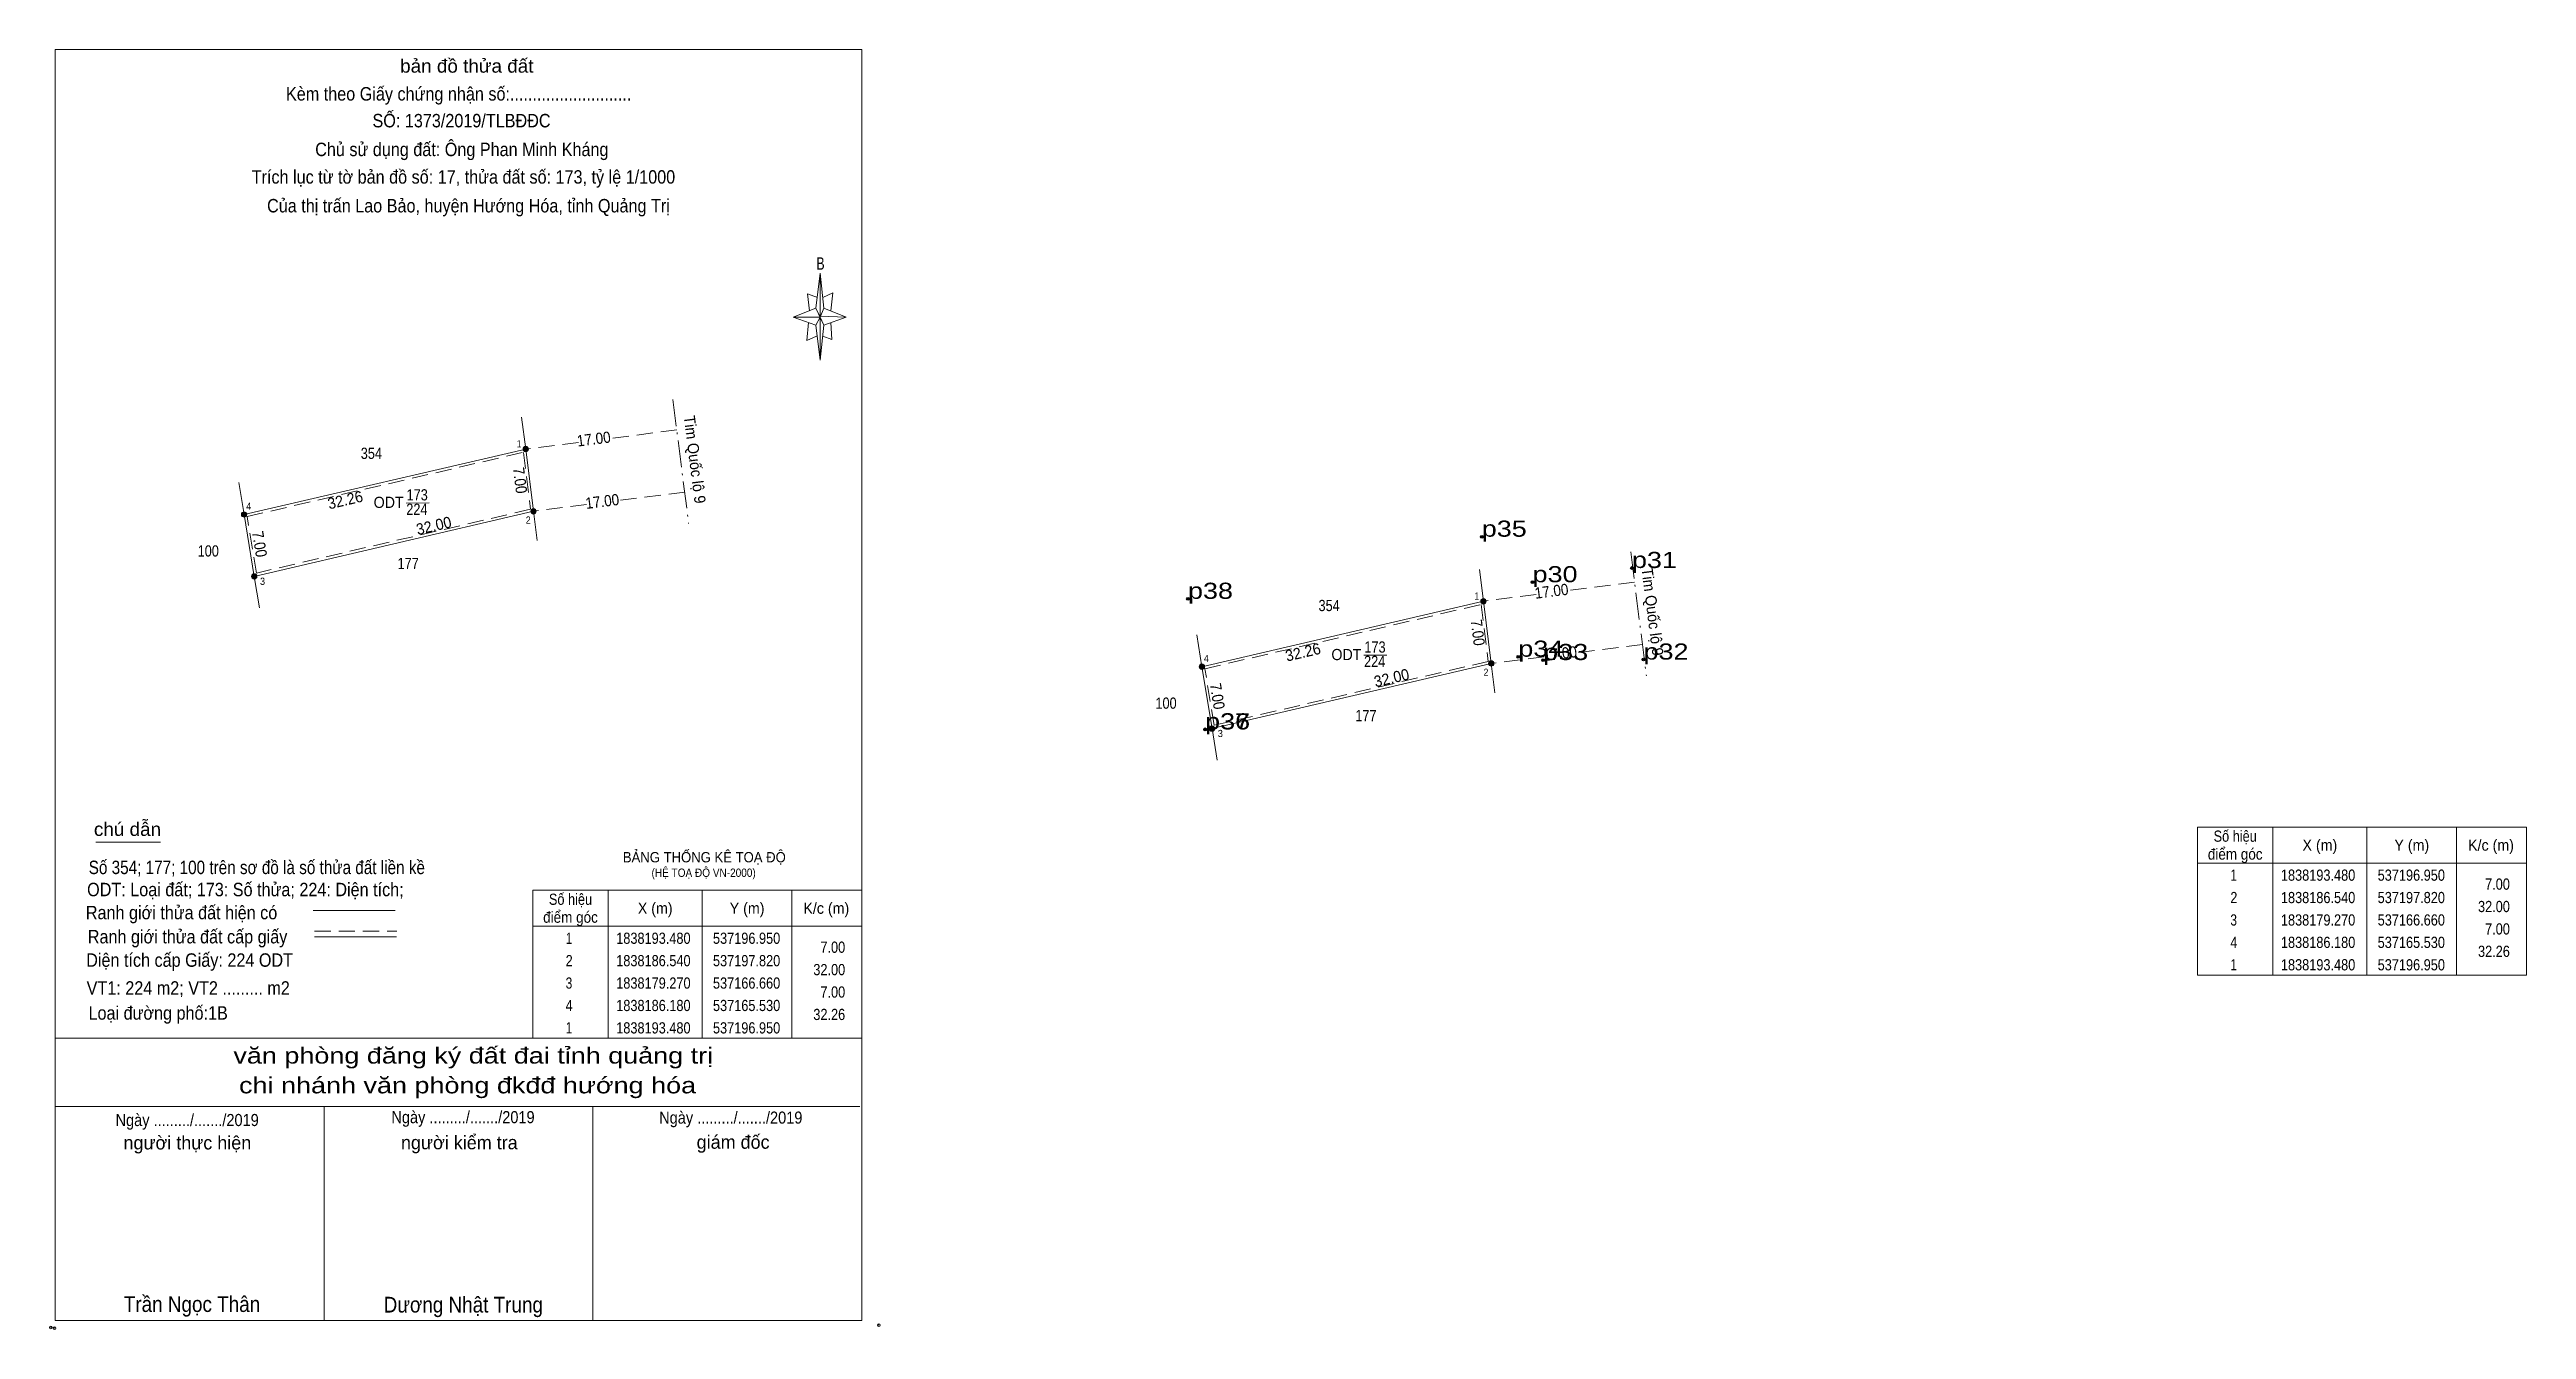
# Model space of a CAD drawing. Header units: metres. Extents: x 536949 to 590802, y 1836083 to 1856478.
# Drawn here: x 537036.9 to 537313.3, y 1838112.2 to 1838255 of the extents above; entities outside this region: 4.
import ezdxf
from ezdxf.enums import TextEntityAlignment as Align

# ---------------------------------------------------------------- set-up
doc = ezdxf.new("R2010")
doc.units = ezdxf.units.M
doc.header["$LTSCALE"] = 0.6
doc.header["$PDMODE"] = 32
doc.header["$PDSIZE"] = 0.3
doc.linetypes.add('DOT_DASHED', pattern=[7.7, 5, -1.2, 0.3, -1.2])
doc.linetypes.add('MEDIUM_DASHED', pattern=[4.5, 3, -1.5])
for name, color, linetype, lineweight in [('1', 7, 'Continuous', 13), ('10', 7, 'Continuous', 13), ('17', 7, 'Continuous', 13), ('5', 7, 'Continuous', 13), ('6', 7, 'Continuous', 13), ('63', 7, 'Continuous', 13)]:
    doc.layers.add(name, color=color, linetype=linetype, lineweight=lineweight)
doc.layers.add('12', color=7, linetype='Continuous')
doc.layers.add('7', color=7, linetype='Continuous')

msp = doc.modelspace()

# ---------------------------------------------------------------- hatches: boundary and pattern name
at = {"layer": '10'}
for points in [[(537090.38, 1838210.46, 1), (537089.78, 1838210.46, 1)], [(537058.96, 1838203.16, 1), (537058.36, 1838203.16, 1)], [(537091.25, 1838203.52, 1), (537090.65, 1838203.52, 1)], [(537060.09, 1838196.25, 1), (537059.49, 1838196.25, 1)], [(537197.25, 1838193.48, 1), (537196.65, 1838193.48, 1)], [(537198.12, 1838186.54, 1), (537197.52, 1838186.54, 1)], [(537165.83, 1838186.18, 1), (537165.23, 1838186.18, 1)], [(537166.96, 1838179.27, 1), (537166.36, 1838179.27, 1)]]:
    msp.add_hatch(color=256, dxfattribs=at).paths.add_polyline_path(points)

# ---------------------------------------------------------------- linework, layer by layer
at = {"layer": '1'}
msp.add_lwpolyline([(537196.95, 1838193.48), (537197.82, 1838186.54), (537166.66, 1838179.27), (537165.53, 1838186.18)], close=True, dxfattribs=at)
at = {"layer": '10', "linetype": 'DOT_DASHED'}
for p, q in [((537106.51, 1838215.99), (537108.26, 1838202.15)), ((537213.38, 1838199.01), (537215.13, 1838185.17))]:
    msp.add_line(p, q, dxfattribs=at)
at = {"layer": '10'}
for p, q in [((537089.63, 1838214.01), (537090.08, 1838210.46)), ((537058.66, 1838203.16), (537058.08, 1838206.71)), ((537076.74, 1838204.44), (537079.31, 1838204.45)), ((537090.95, 1838203.52), (537091.36, 1838200.25)), ((537060.37, 1838192.73), (537059.79, 1838196.25)), ((537196.5, 1838197.03), (537196.95, 1838193.48)), ((537165.53, 1838186.18), (537164.95, 1838189.73)), ((537183.61, 1838187.46), (537186.18, 1838187.47)), ((537197.82, 1838186.54), (537198.23, 1838183.27)), ((537167.24, 1838175.75), (537166.66, 1838179.27))]:
    msp.add_line(p, q, dxfattribs=at)
at = {"layer": '10', "linetype": 'MEDIUM_DASHED'}
for p, q in [((537106.94, 1838212.59), (537099.57, 1838211.66)), ((537095.97, 1838211.2), (537090.08, 1838210.46)), ((537096.86, 1838204.26), (537090.95, 1838203.52)), ((537107.82, 1838205.64), (537100.59, 1838204.73)), ((537213.81, 1838195.61), (537206.44, 1838194.68)), ((537202.84, 1838194.22), (537196.95, 1838193.48)), ((537203.73, 1838187.28), (537197.82, 1838186.54)), ((537214.69, 1838188.66), (537207.46, 1838187.75))]:
    msp.add_line(p, q, dxfattribs=at)
at = {"layer": '10'}
for points in [[(537090.08, 1838210.46), (537090.95, 1838203.52), (537059.79, 1838196.25), (537058.66, 1838203.16)], [(537090.08, 1838210.46), (537090.95, 1838203.52), (537059.79, 1838196.25), (537058.66, 1838203.16)], [(537196.95, 1838193.48), (537197.82, 1838186.54), (537166.66, 1838179.27), (537165.53, 1838186.18)]]:
    msp.add_lwpolyline(points, close=True, dxfattribs=at)
at = {"layer": '10', "linetype": 'MEDIUM_DASHED'}
for points in [[(537089.82, 1838210.09), (537090.62, 1838203.75), (537060.03, 1838196.62), (537059, 1838202.93)], [(537196.69, 1838193.11), (537197.49, 1838186.77), (537166.9, 1838179.64), (537165.87, 1838185.95)]]:
    msp.add_lwpolyline(points, close=True, dxfattribs=at)
at = {"layer": '10'}
for centre in [(537090.08, 1838210.46), (537058.66, 1838203.16), (537090.95, 1838203.52), (537059.79, 1838196.25), (537196.95, 1838193.48), (537197.82, 1838186.54), (537165.53, 1838186.18), (537166.66, 1838179.27)]:
    msp.add_circle(centre, 0.3, dxfattribs=at)
at = {"layer": '17'}
msp.add_line((537042.1, 1838166.62), (537049.34, 1838166.62), dxfattribs=at)
at = {"layer": '5'}
for p, q in [((537122.44, 1838226.17), (537122.94, 1838230.07)), ((537123.34, 1838226.17), (537125.84, 1838225.17)), ((537122.44, 1838224.27), (537119.94, 1838225.17)), ((537123.34, 1838224.27), (537122.94, 1838220.37)), ((537124.24, 1838222.67), (537123.24, 1838223.07)), ((537124.14, 1838224.57), (537124.24, 1838222.67)), ((537037.58, 1838144.73), (537127.58, 1838144.73)), ((537037.58, 1838137.13), (537127.38, 1838137.13)), ((537037.58, 1838137.13), (537127.38, 1838137.13)), ((537037.58, 1838137.13), (537127.38, 1838137.13)), ((537067.58, 1838113.23), (537067.58, 1838137.13)), ((537097.58, 1838113.23), (537097.58, 1838137.13))]:
    msp.add_line(p, q, dxfattribs=at)
for points in [[(537037.58, 1838255.03), (537127.58, 1838255.03), (537127.58, 1838113.23), (537037.58, 1838113.23)], [(537122.94, 1838230.07), (537123.34, 1838226.17), (537122.94, 1838225.17)], [(537122.94, 1838225.17), (537119.94, 1838225.17), (537122.44, 1838226.17), (537123.34, 1838224.27), (537125.84, 1838225.17), (537122.94, 1838225.27)], [(537122.94, 1838225.17), (537122.94, 1838220.37), (537122.44, 1838224.27)]]:
    msp.add_lwpolyline(points, close=True, dxfattribs=at)
for points in [[(537122.94, 1838225.17), (537122.44, 1838226.17), (537119.94, 1838225.17)], [(537122.64, 1838227.37), (537121.54, 1838227.77), (537121.74, 1838225.87)], [(537123.24, 1838227.37), (537124.34, 1838227.87), (537124.14, 1838225.87)], [(537121.64, 1838224.57), (537121.44, 1838222.57), (537122.54, 1838223.07)], [(537122.94, 1838225.17), (537123.34, 1838224.27), (537125.84, 1838225.17)], [(537127.58, 1838113.23), (537037.58, 1838113.23), (537037.58, 1838137.13)]]:
    msp.add_lwpolyline(points, dxfattribs=at)
for p in [(537037.1, 1838112.46), (537037.5, 1838112.39)]:
    msp.add_point(p, dxfattribs=at)
at = {"layer": '6'}
for p, q in [((537066.38, 1838158.99), (537075.52, 1838158.99)), ((537066.52, 1838156.06), (537075.66, 1838156.06))]:
    msp.add_line(p, q, dxfattribs=at)
at = {"layer": '6', "linetype": 'MEDIUM_DASHED'}
msp.add_line((537066.52, 1838156.68), (537075.72, 1838156.68), dxfattribs=at)
at = {"layer": '6'}
msp.add_point((537129.48, 1838112.73), dxfattribs=at)
at = {"layer": '63'}
for p, q in [((537285.03, 1838168.27), (537285.03, 1838151.77)), ((537295.53, 1838168.27), (537295.53, 1838151.77)), ((537305.53, 1838168.27), (537305.53, 1838151.77)), ((537276.63, 1838164.27), (537313.33, 1838164.27)), ((537099.28, 1838161.23), (537099.28, 1838144.73)), ((537109.78, 1838161.23), (537109.78, 1838144.73)), ((537119.78, 1838161.23), (537119.78, 1838144.73)), ((537090.88, 1838157.23), (537127.58, 1838157.23))]:
    msp.add_line(p, q, dxfattribs=at)
for points in [[(537276.63, 1838168.27), (537313.33, 1838168.27), (537313.33, 1838151.77), (537276.63, 1838151.77)], [(537090.88, 1838161.23), (537127.58, 1838161.23), (537127.58, 1838144.73), (537090.88, 1838144.73)]]:
    msp.add_lwpolyline(points, close=True, dxfattribs=at)
at = {"layer": '7'}
for p in [(590791.42, 1856475.88), (552130.37, 1839666.12), (537196.76, 1838200.68), (537202.43, 1838195.6), (537213.52, 1838197.19), (537163.98, 1838193.75), (537200.84, 1838187.29), (537203.61, 1838186.92), (537214.81, 1838186.97), (537165.89, 1838179.19), (537165.89, 1838179.18)]:
    msp.add_point(p, dxfattribs=at)

# ---------------------------------------------------------------- texts
at = {"layer": '1'}
for s, width, p in [('ODT', 0.95, (537181.66, 1838186.91)), ('224', 0.85, (537184.81, 1838186.14)), ('173', 0.85, (537184.845, 1838187.75))]:
    msp.add_text(s, height=1.25, dxfattribs=dict(at, width=width)).set_placement(p, align=Align.CENTER)
for s, height, width, p in [('BẢNG THỐNG KÊ TOẠ ĐỘ ', 1.15, 0.95, (537100.92, 1838164.35)), ('(HỆ TOẠ ĐỘ VN-2000)', 0.93, 0.9, (537104.12, 1838162.73))]:
    msp.add_text(s, height=height, dxfattribs=dict(at, width=width)).set_placement(p)
at = {"layer": '10'}
for s, rotation, width, p in [('17.00', 7.2, 0.9, (537097.7567, 1838210.9671)), ('Tim Quốc lộ 9', 277.215, 0.95, (537108.3253, 1838209.2185)), ('7.00', 277.145, 0.9, (537088.8346, 1838206.8877)), ('32.26', 13.08, 0.95, (537070.0836, 1838204.1723)), ('17.00', 7.163, 0.9, (537098.7071, 1838204.0059)), ('7.00', 279.287, 0.9, (537059.7735, 1838199.7609)), ('32.00', 13.133, 0.95, (537079.968, 1838201.3052)), ('17.00', 7.2, 0.9, (537204.6267, 1838193.9871)), ('Tim Quốc lộ 9', 277.215, 0.95, (537215.1953, 1838192.2385)), ('17.00', 7.163, 0.9, (537205.5771, 1838187.0259))]:
    msp.add_text(s, height=1.25, rotation=rotation, dxfattribs=dict(at, width=width)).set_placement(p, align=Align.CENTER)
for s, width, p in [('354', 0.85, (537072.86, 1838209.36)), ('ODT', 0.95, (537074.79, 1838203.89)), ('224', 0.85, (537077.94, 1838203.12)), ('173', 0.85, (537077.975, 1838204.73)), ('100', 0.85, (537054.66, 1838198.47)), ('177', 0.85, (537076.965, 1838197.07)), ('354', 0.85, (537179.73, 1838192.38)), ('100', 0.85, (537161.53, 1838181.49)), ('177', 0.85, (537183.835, 1838180.09))]:
    msp.add_text(s, height=1.25, dxfattribs=dict(at, width=width)).set_placement(p, align=Align.CENTER)
for s, width, p in [(' 1', 0.9, (537089.61, 1838210.64)), (' 4', 0.95, (537059.45, 1838203.68)), (' 2', 0.9, (537090.63, 1838202.14)), (' 3', 0.95, (537061, 1838195.31))]:
    msp.add_text(s, height=0.8, dxfattribs=dict(at, width=width)).set_placement(p, align=Align.RIGHT)
at = {"layer": '12'}
for s, width, p in [('Base:p1', 1.2, (590791.42, 1856475.88)), ('Base:p20', 1.2, (552130.37, 1839666.12)), ('p35', 1.25, (537196.76, 1838200.68)), ('p31', 1.25, (537213.52, 1838197.19)), ('p38', 1.25, (537163.98, 1838193.75)), ('p30', 1.25, (537202.43, 1838195.6)), ('p34', 1.25, (537200.84, 1838187.29)), ('p33', 1.25, (537203.61, 1838186.92)), ('p32', 1.25, (537214.81, 1838186.97)), ('p37', 1.25, (537165.89, 1838179.19)), ('p36', 1.25, (537165.89, 1838179.18))]:
    msp.add_text(s, height=1.8, dxfattribs=dict(at, width=width)).set_placement(p)
at = {"layer": '5'}
for s, height, width, p in [('bản đồ thửa đất', 1.5, 1.05, (537083.51, 1838252.45)), ('Kèm theo Giấy chứng nhận số:...........................', 1.5, 0.9, (537082.6, 1838249.34)), ('SỐ: 1373/2019/TLBĐĐC', 1.5, 0.9, (537082.92, 1838246.35)), ('Chủ sử dụng đất: Ông Phan Minh Kháng', 1.5, 0.9, (537082.955, 1838243.14)), ('Trích lục từ tờ bản đồ số: 17, thửa đất số: 173, tỷ lệ 1/1000 ', 1.5, 0.9, (537083.385, 1838240.07)), ('Của thị trấn Lao Bảo, huyện Hướng Hóa, tỉnh Quảng Trị', 1.5, 0.9, (537083.695, 1838236.86)), ('B', 1.378, 0.75, (537122.975, 1838230.47)), ('văn phòng đăng ký đất đai tỉnh quảng trị', 1.8, 1.25, (537084.23, 1838141.9)), ('chi nhánh văn phòng đkđđ hướng hóa', 1.8, 1.25, (537083.595, 1838138.58)), ('Ngày ........./......./2019', 1.35, 0.9, (537052.305, 1838134.93)), ('Ngày ........./......./2019', 1.35, 0.9, (537083.085, 1838135.25)), ('Ngày ........./......./2019', 1.35, 0.9, (537112.965, 1838135.2)), ('Trần Ngọc Thân', 1.75, 0.9, (537052.845, 1838114.19)), ('Dương Nhật Trung', 1.75, 0.9, (537083.12, 1838114.13))]:
    msp.add_text(s, height=height, dxfattribs=dict(at, width=width)).set_placement(p, align=Align.CENTER)
for s, p in [('người thực hiện', (537052.33, 1838132.32)), ('người kiểm tra', (537082.675, 1838132.34)), ('giám đốc', (537113.225, 1838132.4))]:
    msp.add_text(s, height=1.5, dxfattribs=at).set_placement(p, align=Align.CENTER)
at = {"layer": '6'}
for s, width, p in [('chú dẫn', 1.05, (537041.9, 1838167.3)), ('Số 354; 177; 100 trên sơ đồ là số thửa đất liền kề', 0.85, (537041.32, 1838163.04)), ('ODT: Loại đất; 173: Số thửa; 224: Diện tích;', 0.9, (537041.14, 1838160.57)), ('Ranh giới thửa đất hiện có ', 0.9, (537041, 1838158)), ('Ranh giới thửa đất cấp giấy', 0.9, (537041.22, 1838155.31)), ('Diện tích cấp Giấy: 224 ODT', 0.9, (537041.04, 1838152.7)), ('VT1: 224 m2; VT2 ......... m2', 0.9, (537041.09, 1838149.59)), ('Loại đường phố:1B', 0.9, (537041.3, 1838146.8))]:
    msp.add_text(s, height=1.5, dxfattribs=dict(at, width=width)).set_placement(p)
at = {"layer": '63'}
for s, height, width, p in [(' 1', 0.8, 0.9, (537196.48, 1838193.66)), (' 4', 0.8, 0.95, (537166.32, 1838186.7)), (' 2', 0.8, 0.9, (537197.5, 1838185.16)), (' 3', 0.8, 0.95, (537167.87, 1838178.33)), ('7.00', 1.25, 0.85, (537311.48, 1838161.3)), ('32.00', 1.25, 0.85, (537311.48, 1838158.8)), ('7.00', 1.25, 0.85, (537311.48, 1838156.3)), ('7.00', 1.25, 0.85, (537125.73, 1838154.26)), ('32.26', 1.25, 0.85, (537311.48, 1838153.8)), ('32.00', 1.25, 0.85, (537125.73, 1838151.76)), ('7.00', 1.25, 0.85, (537125.73, 1838149.26)), ('32.26', 1.25, 0.85, (537125.73, 1838146.76))]:
    msp.add_text(s, height=height, dxfattribs=dict(at, width=width)).set_placement(p, align=Align.RIGHT)
for s, rotation, width, p in [('7.00', 277.145, 0.9, (537195.7046, 1838189.9077)), ('32.26', 13.08, 0.95, (537176.9536, 1838187.1923)), ('7.00', 279.287, 0.9, (537166.6435, 1838182.7809)), ('32.00', 13.133, 0.95, (537186.838, 1838184.3252))]:
    msp.add_text(s, height=1.25, rotation=rotation, dxfattribs=dict(at, width=width)).set_placement(p, align=Align.CENTER)
for s, width, p in [('Số hiệu', 0.85, (537280.83, 1838166.65)), ('điểm góc', 0.9, (537280.83, 1838164.65)), ('X (m)', 0.95, (537290.28, 1838165.65)), ('Y (m)', 0.95, (537300.535, 1838165.65)), ('K/c (m)', 0.95, (537309.375, 1838165.65)), (' 1', 0.75, (537280.48, 1838162.3)), ('1838193.480', 0.85, (537290.08, 1838162.3)), ('537196.950', 0.85, (537300.48, 1838162.3)), ('Số hiệu', 0.85, (537095.08, 1838159.61)), ('X (m)', 0.95, (537104.53, 1838158.61)), ('Y (m)', 0.95, (537114.785, 1838158.61)), ('K/c (m)', 0.95, (537123.625, 1838158.61)), (' 2', 0.85, (537280.485, 1838159.8)), ('1838186.540', 0.85, (537290.08, 1838159.8)), ('537197.820', 0.85, (537300.48, 1838159.8)), ('điểm góc', 0.9, (537095.08, 1838157.61)), (' 1', 0.75, (537094.73, 1838155.26)), ('1838193.480', 0.85, (537104.33, 1838155.26)), ('537196.950', 0.85, (537114.73, 1838155.26)), (' 3', 0.8, (537280.475, 1838157.3)), ('1838179.270', 0.85, (537290.08, 1838157.3)), ('537166.660', 0.85, (537300.48, 1838157.3)), (' 2', 0.85, (537094.735, 1838152.76)), ('1838186.540', 0.85, (537104.33, 1838152.76)), ('537197.820', 0.85, (537114.73, 1838152.76)), (' 4', 0.85, (537280.48, 1838154.8)), ('1838186.180', 0.85, (537290.08, 1838154.8)), ('537165.530', 0.85, (537300.48, 1838154.8)), (' 3', 0.8, (537094.725, 1838150.26)), ('1838179.270', 0.85, (537104.33, 1838150.26)), ('537166.660', 0.85, (537114.73, 1838150.26)), (' 1', 0.75, (537280.48, 1838152.3)), ('1838193.480', 0.85, (537290.08, 1838152.3)), ('537196.950', 0.85, (537300.48, 1838152.3)), (' 4', 0.85, (537094.73, 1838147.76)), ('1838186.180', 0.85, (537104.33, 1838147.76)), ('537165.530', 0.85, (537114.73, 1838147.76)), (' 1', 0.75, (537094.73, 1838145.26)), ('1838193.480', 0.85, (537104.33, 1838145.26)), ('537196.950', 0.85, (537114.73, 1838145.26))]:
    msp.add_text(s, height=1.25, dxfattribs=dict(at, width=width)).set_placement(p, align=Align.CENTER)

doc.saveas('drawing.dxf')
